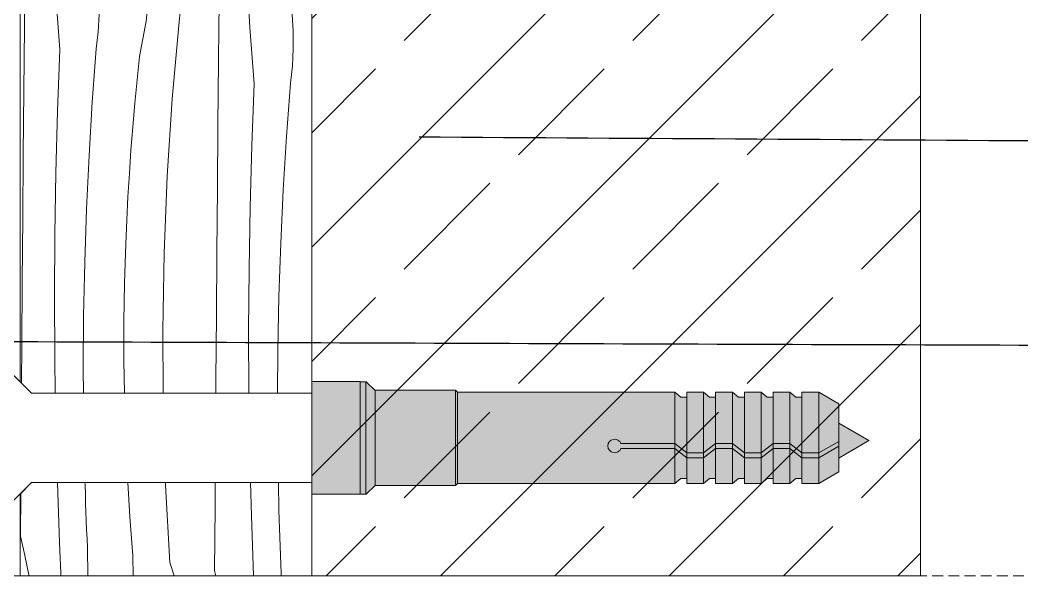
# Model space of a CAD drawing. Header units: millimetres. Extents: x -5804 to 56024, y 506 to 54141.
# Drawn here: x 51208 to 53067, y 11079 to 12110 of the extents above; entities that cross this region are included whole.
import ezdxf

# ---------------------------------------------------------------- set-up
doc = ezdxf.new("R2010")
doc.units = ezdxf.units.MM
doc.linetypes.add('Hidden Line', pattern=[30.00000000000001, 20, -10.00000000000001])
for name, color, linetype, lineweight in [('2D Drafting - General121', 255, 'Continuous', 0), ('2D Drafting - General2', 251, 'Continuous', 15), ('2D Drafting - General81', 251, 'Continuous', 20), ('Annotation - Label5', 161, 'Continuous', 25)]:
    doc.layers.add(name, color=color, linetype=linetype, lineweight=lineweight)
doc.styles.get("Standard").update_dxf_attribs({"font": 'arial.ttf'})
doc.dimstyles.new('GENERATED_STYLE__19', dxfattribs={"dimtxt": 0.18, "dimasz": 91.2, "dimexe": 0.18, "dimexo": 0.0625, "dimgap": 0.09, "dimtad": 0, "dimtih": 1, "dimtoh": 1, "dimdec": 4, "dimzin": 0, "dimdsep": 46, "dimtxsty": 'Standard', "dimcen": 0.09, "dimadec": 0, "dimazin": 0, "dimtfac": 1, "dimtdec": 4, "dimtmove": 0, "dimatfit": 3, "dimldrblk": 'ARROWHEAD_5', "dimfxl": 0, "dimtolj": 1, "dimtzin": 0, "dimarcsym": 0})

# ---------------------------------------------------------------- blocks, each defined once
blk = doc.blocks.new('*X20')
at = {"layer": '2D Drafting - General81', "linetype": 'Continuous'}
for p, q in [((-48331.72974134804, -93613.48235220627), (-48333.08047665665, -93576.17042428655)), ((-48315.94194760581, -93577.6865396565), (-48315.98542478979, -93576.17042428655)), ((-48315.77008874837, -93583.23630298705), (-48315.94194760581, -93577.6865396565)), ((-48288.24692805619, -93597.3883800203), (-48289.52149248118, -93576.17042428655)), ((-48266.15787684025, -93577.7437907319), (-48266.2046984135, -93576.17042428655)), ((-48263.60906237007, -93625.49386585425), (-48266.15787684025, -93577.7437907319)), ((-48235.54981875358, -93591.05191001561), (-48235.44784397, -93576.17042428655)), ((-48213.04240315442, -93596.52153307624), (-48213.5638222609, -93576.17042428655)), ((-48196.03334611075, -93593.30758343753), (-48196.38840302081, -93576.17042428655)), ((-48355.8732390601, -93609.22520215095), (-48355.70118072051, -93582.7464003887)), ((-48315.58553168545, -93588.78565855167), (-48315.77008874837, -93583.23630298705)), ((-48315.38827738333, -93594.33457729612), (-48315.58553168545, -93588.78565855167)), ((-48235.80547781285, -93630.3963879721), (-48235.54981875358, -93591.05191001561)), ((-48195.87418635856, -93598.85772547766), (-48196.03334611075, -93593.30758343753)), ((-48315.17832687477, -93599.8830301684), (-48315.38827738333, -93594.33457729612)), ((-48314.95568125897, -93605.43098811904), (-48315.17832687477, -93599.8830301684)), ((-48286.43677402931, -93621.46872438089), (-48288.24692805619, -93597.3883800203)), ((-48211.69033820622, -93633.87019018787), (-48213.04240315442, -93596.52153307624)), ((-48195.70232750112, -93604.40748880821), (-48195.87418635856, -93598.85772547766)), ((-48314.72034170162, -93610.97842210105), (-48314.95568125897, -93605.43098811904)), ((-48195.5177704382, -93609.95684437283), (-48195.70232750112, -93604.40748880821)), ((-48355.87323906011, -93609.22520215095), (-48353.16242543488, -93621.19214557976)), ((-48314.47230943486, -93616.52530307029), (-48314.72034170162, -93610.97842210105)), ((-48195.32051613608, -93615.50576311728), (-48195.5177704382, -93609.95684437283)), ((-48331.53274139346, -93618.15688890271), (-48331.72974134804, -93613.48235220627)), ((-48331.3296832696, -93622.83116635564), (-48331.53274139346, -93618.15688890271)), ((-48314.26482040121, -93633.87019018787), (-48314.47230943487, -93616.52530307027)), ((-48195.11056562752, -93621.05421598957), (-48195.32051613608, -93615.50576311728)), ((-48353.16242543488, -93621.19214557976), (-48350.64732297274, -93633.20174612034)), ((-48331.12056731754, -93627.50517671369), (-48331.3296832696, -93622.83116635564)), ((-48286.18841095157, -93633.87019018787), (-48286.43677402931, -93621.46872438089)), ((-48194.88792001172, -93626.6021739402), (-48195.11056562752, -93621.05421598957)), ((-48330.9053938885, -93632.17891212598), (-48331.12056731754, -93627.50517671369)), ((-48263.60906237008, -93625.49386585424), (-48260.9055707865, -93633.87019018787)), ((-48235.80547781286, -93630.3963879721), (-48235.01857425358, -93633.87019018787)), ((-48194.65258045437, -93632.14960792221), (-48194.88792001172, -93626.6021739402)), ((-48350.64732297274, -93633.20174612034), (-48350.51868756986, -93633.87019018787)), ((-48330.82533265812, -93633.87019018787), (-48330.9053938885, -93632.17891212598)), ((-48194.5756435376, -93633.87019018787), (-48194.65258045437, -93632.14960792221))]:
    blk.add_line(p, q, dxfattribs=at)
blk = doc.blocks.new('Wype_nienie_38')
at = {"layer": '2D Drafting - General2', "linetype": 'Continuous'}
for p, q in [((-48349.12519969945, -93576.17042428655), (-48356.15523755945, -93583.200456888)), ((-48175.71034057575, -93576.17042428655), (-48349.12519969945, -93576.17042428655)), ((-48175.71034057575, -93633.87019018787), (-48175.71034057575, -93576.17042428655)), ((-48356.15523755945, -93583.200456888), (-48356.15523755945, -93633.87019018787)), ((-48356.15523755945, -93633.87019018787), (-48175.71034057575, -93633.87019018787))]:
    blk.add_line(p, q, dxfattribs=at)
at = {"layer": '2D Drafting - General81', "linetype": 'Continuous'}
blk.add_blockref('*X20', (0, 0), dxfattribs=at)
blk = doc.blocks.new('*X60')
at = {"layer": '2D Drafting - General81', "linetype": 'Continuous'}
for p, q in [((-48353.43745936536, -93294.4722620843), (-48353.30300549731, -93280.97398782663)), ((-48331.48287708282, -93308.31609995793), (-48333.51979366208, -93280.97398782663)), ((-48307.22066094683, -93286.62175921498), (-48307.23788113522, -93280.97398782663)), ((-48278.2405425852, -93290.89070024283), (-48277.09912744618, -93280.97398782663)), ((-48257.78990688159, -93291.19017083145), (-48256.64383174152, -93280.97398782663)), ((-48233.16157945246, -93294.74971782441), (-48233.00220722851, -93280.97398782663)), ((-48214.00876719192, -93294.67196396526), (-48214.91588827079, -93280.97398782663)), ((-48187.82739999679, -93286.36139658469), (-48188.45898389701, -93280.97398782663)), ((-48307.79716119615, -93297.33166322496), (-48307.22066094683, -93286.62175921498)), ((-48187.18560157275, -93297.06758597324), (-48187.82739999679, -93286.36139658469)), ((-48353.79074496197, -93333.81598453796), (-48353.43745936536, -93294.4722620843)), ((-48282.20330337155, -93312.71316817713), (-48278.2405425852, -93290.89070024283)), ((-48261.99902514594, -93338.82261201214), (-48257.78990688159, -93291.19017083145)), ((-48233.36969811811, -93315.64344790544), (-48233.16157945246, -93294.74971782441)), ((-48211.41511583558, -93329.48728577906), (-48214.00876719192, -93294.67196396526)), ((-48308.98100244948, -93307.9915373484), (-48307.79716119615, -93297.33166322496)), ((-48187.15289969958, -93307.79294503613), (-48187.18560157275, -93297.06758597324)), ((-48332.92499206655, -93346.44582161671), (-48331.48287708282, -93308.31609995793)), ((-48311.44439475428, -93340.9457803219), (-48308.98100244948, -93307.9915373484)), ((-48187.7293999489, -93318.50284904611), (-48187.15289969958, -93307.79294503613)), ((-48283.73048563066, -93327.14175172825), (-48282.20330337155, -93312.71316817713)), ((-48233.72298371472, -93354.98717035909), (-48233.36969811811, -93315.64344790544)), ((-48188.91324120223, -93329.16272316955), (-48187.7293999489, -93318.50284904611)), ((-48285.12728948609, -93341.58353998086), (-48283.73048563066, -93327.14175172825)), ((-48354.13008402952, -93373.15982975192), (-48353.79074496197, -93333.81598453796)), ((-48212.8572308193, -93367.61700743786), (-48211.41511583558, -93329.48728577906)), ((-48191.37663350703, -93362.11696614305), (-48188.91324120223, -93329.16272316955)), ((-48265.08402122174, -93386.54104585698), (-48261.99902514594, -93338.82261201214)), ((-48333.96401030845, -93384.58865594369), (-48332.92499206655, -93346.44582161671)), ((-48313.45878887596, -93373.93051388042), (-48311.44439475428, -93340.9457803219)), ((-48286.39360099341, -93356.03735484445), (-48285.12728948609, -93341.58353998086)), ((-48287.52931685312, -93370.50201724735), (-48286.39360099341, -93356.03735484445)), ((-48234.06232278227, -93394.33101557307), (-48233.72298371472, -93354.98717035909)), ((-48193.39102762871, -93395.10169970157), (-48191.37663350703, -93362.11696614305)), ((-48288.53434441905, -93384.97634723308), (-48287.52931685312, -93370.50201724735)), ((-48213.8962490612, -93405.75984176484), (-48212.8572308193, -93367.61700743786)), ((-48354.45547652539, -93412.50379278245), (-48354.13008402952, -93373.15982975192)), ((-48315.02381122985, -93406.93962075468), (-48313.45878887596, -93373.93051388042)), ((-48334.59981572969, -93422.74034163213), (-48333.96401030845, -93384.58865594369)), ((-48289.40860170597, -93399.45916405649), (-48288.53434441905, -93384.97634723308)), ((-48267.04318023614, -93434.31894687147), (-48265.08402122174, -93386.54104585698)), ((-48234.38771527814, -93433.6749786036), (-48234.06232278227, -93394.33101557307)), ((-48194.9560499826, -93428.11080657583), (-48193.39102762871, -93395.10169970157)), ((-48290.15201739624, -93413.94928628011), (-48289.40860170597, -93399.45916405649)), ((-48316.13917157066, -93439.96697915517), (-48315.02381122985, -93406.93962075468)), ((-48214.53205448244, -93443.91152745328), (-48213.8962490612, -93405.75984176484)), ((-48354.76692240874, -93451.84786868573), (-48354.45547652539, -93412.50379278245)), ((-48290.76453084565, -93428.44553187054), (-48290.15201739624, -93413.94928628011)), ((-48334.83233729824, -93460.89661638641), (-48334.59981572969, -93422.74034163213)), ((-48291.49360164654, -93452.5828079781), (-48290.76453084565, -93428.44553187054)), ((-48196.07141032341, -93461.13816497632), (-48194.9560499826, -93428.11080657583)), ((-48267.87541314121, -93482.12975650471), (-48267.04318023614, -93434.31894687147)), ((-48234.69916116149, -93473.01905450688), (-48234.38771527814, -93433.6749786036)), ((-48316.80466304634, -93473.00646390751), (-48316.13917157066, -93439.96697915517)), ((-48214.764576051, -93482.06780220756), (-48214.53205448244, -93443.91152745328)), ((-48355.06442164038, -93491.19205251802), (-48354.76692240874, -93451.84786868573)), ((-48291.85976420048, -93476.72831619618), (-48291.49360164654, -93452.5828079781)), ((-48334.6615490369, -93499.05321739819), (-48334.83233729824, -93460.89661638641)), ((-48196.73690179909, -93494.17764972865), (-48196.07141032341, -93461.13816497632)), ((-48317.02016223644, -93506.05194758839), (-48316.80466304634, -93473.00646390751)), ((-48234.99666039313, -93512.36323833917), (-48234.69916116149, -93473.01905450688)), ((-48291.86293576691, -93500.87660044304), (-48291.85976420048, -93476.72831619618)), ((-48267.63700610714, -93520.75322931292), (-48267.87541314121, -93482.12975650471)), ((-48214.59378778965, -93520.22440321933), (-48214.764576051, -93482.06780220756)), ((-48355.23344587858, -93514.64498313378), (-48355.06442164038, -93491.19205251802)), ((-48196.91020886677, -93520.75322931292), (-48196.73690179909, -93494.17764972865)), ((-48334.33503130706, -93520.75322931292), (-48334.6615490369, -93499.05321739819)), ((-48291.56673230618, -93520.75322931292), (-48291.86293576691, -93500.87660044304)), ((-48316.91582270955, -93520.75322931292), (-48317.02016223644, -93506.05194758839)), ((-48235.05712668863, -93520.75322931292), (-48234.99666039313, -93512.36323833917)), ((-48214.58583060068, -93520.75322931292), (-48214.59378778965, -93520.22440321933))]:
    blk.add_line(p, q, dxfattribs=at)
blk = doc.blocks.new('Wype_nienie_63')
at = {"layer": '2D Drafting - General2', "linetype": 'Continuous'}
for p, q in [((-48175.71034057575, -93280.97398782663), (-48356.15523755945, -93280.97398782663)), ((-48356.15523755945, -93280.97398782663), (-48356.15523755945, -93513.72319145291)), ((-48175.71034057575, -93520.75322931292), (-48175.71034057575, -93280.97398782663)), ((-48356.15523755945, -93513.72319145291), (-48349.12519969945, -93520.75322931292)), ((-48349.12519969945, -93520.75322931292), (-48175.71034057575, -93520.75322931292))]:
    blk.add_line(p, q, dxfattribs=at)
at = {"layer": '2D Drafting - General81', "linetype": 'Continuous'}
blk.add_blockref('*X60', (0, 0), dxfattribs=at)
blk = doc.blocks.new('ARROWHEAD_5')
at = {"color": 0, "linetype": 'Continuous', "lineweight": 0}
blk.add_line((0, 0), (-1, 0), dxfattribs=at)
blk.add_solid([(-1, 0.2679), (0, 0), (-1, -0.2679), (-1, 0.2679)], dxfattribs=at)

msp = doc.modelspace()

# ---------------------------------------------------------------- hatches: boundary and pattern name
at = {"layer": '2D Drafting - General121', "linetype": 'Continuous'}
for points in [[(51749.50565073511, 11439.73243971463), (51749.50565073511, 11329.70061868042), (51749.50565073511, 11230.71674808251), (51839.50562670309, 11230.71674808251), (51839.50562670309, 11338.47842524925), (51839.50562670309, 11439.73243971463)], [(51839.50562670309, 11439.73243971463), (51749.50565073511, 11439.73243971463), (51749.50565073511, 11329.70061868042), (51749.50565073511, 11230.71674808251), (51839.50562670309, 11230.71674808251), (51839.50562670309, 11341.32763866023)], [(51839.50562670309, 11439.44118439903), (51839.50562670309, 11341.32763866023), (51839.50562670309, 11268.26564909945), (51839.50562670309, 11230.71674808251), (51850.04602299962, 11230.71674584943), (51850.04602299962, 11439.44118439903)], [(51850.04602299962, 11439.44118439903), (51850.04602299962, 11230.71674584943), (51850.57261102478, 11230.71674584943), (51866.8132533601, 11246.9573881847), (51866.8132533601, 11423.20054206359), (51850.57261102478, 11439.44118439903)], [(51866.8132533601, 11423.49179737919), (51866.8132533601, 11246.95738818482), (52016.04020409792, 11246.95738818482), (52016.04020409792, 11423.49179737919)], [(52016.04020409792, 11423.49179737919), (52016.04020409792, 11246.9573881847), (52019.77661860333, 11250.69380269022), (52019.77661860333, 11419.75538287378)], [(52445.3570324551, 11410.87938431909), (52434.26203426189, 11410.87938431909), (52423.03319909034, 11419.75538287378), (52423.03319909034, 11324.53843958056), (52445.3570324551, 11307.29898585929)], [(52445.3570324551, 11419.75538287378), (52445.3570324551, 11307.29898585929), (52476.42302739632, 11307.29898585929), (52476.42302739632, 11419.75538287378)], [(52498.74686076114, 11410.87938431909), (52487.65186256781, 11410.87938431909), (52476.42302739632, 11419.75538287378), (52476.42302739632, 11307.29898585929), (52498.74686076114, 11324.53843958044)], [(52498.74686076114, 11419.75538287378), (52498.74686076114, 11324.53843958044), (52529.81285570236, 11324.53843958044), (52529.81285570236, 11419.75538287378)], [(52552.13668906712, 11410.87938431909), (52541.04169087386, 11410.87938431909), (52529.81285570236, 11419.75538287378), (52529.81285570236, 11324.53843958044), (52552.13668906712, 11307.29898585929)], [(52583.20268400834, 11419.75538287378), (52552.13668906712, 11419.75538287378), (52552.13668906712, 11307.29898585929), (52583.20268400834, 11307.29898585929)], [(52605.52651737316, 11410.87938431909), (52594.4315191799, 11410.87938431909), (52583.20268400834, 11419.75538287378), (52583.20268400834, 11307.29898585929), (52605.52651737316, 11324.53843958044)], [(52636.59251231438, 11419.75538287378), (52605.52651737316, 11419.75538287378), (52605.52651737316, 11324.53843958044), (52636.59251231438, 11324.53843958044)], [(52658.91634567914, 11410.87938431909), (52647.82134748582, 11410.87938431909), (52636.59251231438, 11419.75538287378), (52636.59251231438, 11324.53843958044), (52658.91634567914, 11307.29898585929)], [(52658.91634567914, 11419.75538287378), (52658.91634567914, 11307.29898585929), (52689.98234062031, 11307.29898585929), (52689.98234062031, 11419.75538287378)], [(52727.12332755642, 11398.31202406829), (52689.98234062031, 11419.75538287378), (52689.98234062031, 11307.29898585929), (52727.12332755642, 11328.74234466478)], [(52783.30680139642, 11329.99187399601), (52727.12332755642, 11362.42941774157), (52727.12332755642, 11297.55433025051)], [(52423.03319909034, 11315.6624410258), (52445.3570324551, 11298.42298730471), (52445.3570324551, 11307.29898585929), (52423.03319909034, 11324.53843958056)], [(52498.74686076114, 11324.53843958044), (52476.42302739632, 11307.29898585929), (52476.42302739632, 11298.4229873046), (52498.74686076114, 11315.6624410258)], [(52498.74686076114, 11315.6624410258), (52529.81285570236, 11315.6624410258), (52529.81285570236, 11324.53843958044), (52498.74686076114, 11324.53843958044)], [(52552.13668906712, 11307.29898585929), (52529.81285570236, 11324.53843958044), (52529.81285570236, 11315.6624410258), (52552.13668906712, 11298.42298730471)], [(52605.52651737316, 11324.53843958044), (52583.20268400834, 11307.29898585929), (52583.20268400834, 11298.42298730471), (52605.52651737316, 11315.6624410258)], [(52605.52651737316, 11315.6624410258), (52636.59251231438, 11315.6624410258), (52636.59251231438, 11324.53843958044), (52605.52651737316, 11324.53843958044)], [(52636.59251231438, 11315.6624410258), (52658.91634567914, 11298.42298730471), (52658.91634567914, 11307.29898585929), (52636.59251231438, 11324.53843958044)], [(52727.12332755642, 11328.74234466478), (52689.98234062031, 11307.29898585929), (52689.98234062031, 11298.42298730471), (52727.12332755642, 11319.86634611021)], [(52445.3570324551, 11259.56980124479), (52445.3570324551, 11298.42298730471), (52423.03319909034, 11315.6624410258), (52423.03319909034, 11250.69380269022), (52434.26203426189, 11259.56980124479)], [(52445.3570324551, 11298.42298730471), (52476.42302739632, 11298.42298730471), (52476.42302739632, 11307.29898585929), (52445.3570324551, 11307.29898585929)], [(52498.74686076114, 11259.56980124479), (52498.74686076114, 11315.6624410258), (52476.42302739632, 11298.4229873046), (52476.42302739632, 11250.69380269022), (52487.65186256781, 11259.56980124479)], [(52529.81285570236, 11250.69380269022), (52529.81285570236, 11315.6624410258), (52498.74686076114, 11315.6624410258), (52498.74686076114, 11250.69380269022)], [(52529.81285570236, 11315.6624410258), (52529.81285570236, 11250.69380269022), (52541.04169087386, 11259.56980124479), (52552.13668906712, 11259.56980124479), (52552.13668906712, 11298.42298730471)], [(52583.20268400834, 11307.29898585929), (52552.13668906712, 11307.29898585929), (52552.13668906712, 11298.42298730471), (52583.20268400834, 11298.42298730471)], [(52605.52651737316, 11259.56980124479), (52605.52651737316, 11315.6624410258), (52583.20268400834, 11298.42298730471), (52583.20268400834, 11250.69380269022), (52594.4315191799, 11259.56980124479)], [(52636.59251231438, 11250.69380269022), (52636.59251231438, 11315.6624410258), (52605.52651737316, 11315.6624410258), (52605.52651737316, 11250.69380269022)], [(52658.91634567914, 11259.56980124479), (52658.91634567914, 11298.42298730471), (52636.59251231438, 11315.6624410258), (52636.59251231438, 11250.69380269022), (52647.82134748582, 11259.56980124479)], [(52658.91634567914, 11298.42298730471), (52689.98234062031, 11298.42298730471), (52689.98234062031, 11307.29898585929), (52658.91634567914, 11307.29898585929)], [(52727.12332755642, 11319.86634611021), (52689.98234062031, 11298.42298730471), (52689.98234062031, 11250.69380269022), (52727.12332755642, 11272.13716149571)], [(52476.42302739632, 11250.69380269022), (52476.42302739632, 11298.42298730471), (52445.3570324551, 11298.42298730471), (52445.3570324551, 11250.69380269022)], [(52583.20268400834, 11250.69380269022), (52583.20268400834, 11298.42298730471), (52552.13668906712, 11298.42298730471), (52552.13668906712, 11250.69380269022)], [(52658.91634567914, 11298.42298730471), (52658.91634567914, 11250.69380269022), (52689.98234062031, 11250.69380269022), (52689.98234062031, 11298.42298730471)]]:
    msp.add_hatch(color=256, dxfattribs=at).paths.add_polyline_path(points)
h = msp.add_hatch(color=256, dxfattribs=at)
edge = h.paths.add_edge_path()
edge.add_line((52019.77661860333, 11419.75538287378), (52019.77661860333, 11250.69380269022))
edge.add_line((52019.77661860333, 11250.69380269022), (52423.03319909034, 11250.69380269022))
edge.add_line((52423.03319909034, 11250.69380269022), (52423.03319909034, 11315.6624410258))
edge.add_line((52423.03319909034, 11315.6624410258), (52323.10734887188, 11315.6624410258))
edge.add_arc((52311.36352356811, 11320.10044030312), 12.55441238572775, 20.701611559376715, 339.29838844062334, ccw=False)
edge.add_line((52323.10734887188, 11324.53843958044), (52423.03319909034, 11324.53843958044))
edge.add_line((52423.03319909034, 11324.53843958044), (52423.03319909034, 11419.75538287378))
edge.add_line((52423.03319909034, 11419.75538287378), (52019.77661860333, 11419.75538287378))
h = msp.add_hatch(color=256, dxfattribs=at)
edge = h.paths.add_edge_path()
edge.add_line((52423.03319909034, 11324.53843958044), (52323.10734887188, 11324.53843958044))
edge.add_arc((52311.36352356811, 11320.10044030312), 12.55441238572775, 20.70161155937662, 339.2983884406233)
edge.add_line((52323.10734887188, 11315.6624410258), (52423.03319909034, 11315.6624410258))
edge.add_line((52423.03319909034, 11315.6624410258), (52423.03319909034, 11324.53843958044))
at = {"layer": '2D Drafting - General81', "linetype": 'Continuous'}
h = msp.add_hatch(dxfattribs=at)
h.set_pattern_fill('SOLID___DASHED', color=256, scale=3, style=0, pattern_type=2)
h.set_pattern_definition([(44.99999999999999, (196276.6366698482, 291980.6100704302), (-212.1320343559642, 212.1320343559644), []), (44.99999999999999, (196170.5706526702, 292086.6760876082), (-212.1320343559642, 212.1320343559644), [225, -75])])
h.paths.add_polyline_path([(51749.50565073511, 11078.99949986659), (51900.9512299691, 11078.99949986659), (52878.75610060483, 11078.99949986659), (52878.75610060483, 13814.74270373056), (51900.9512299691, 13814.74270373056), (51752.11893771484, 13814.74270373056), (51749.50565073511, 13814.74270373056)])

# ---------------------------------------------------------------- linework, layer by layer
at = {"layer": '2D Drafting - General2', "linetype": 'Continuous'}
for p, q in [((51229.2610643009, 11418.35038497267), (51178.17095716979, 11469.44049210377)), ((51749.50565073511, 11418.35038497267), (51229.2610643009, 11418.35038497267)), ((51229.2610643009, 11252.09880059139), (51178.17095716979, 11201.00869346028)), ((51749.50565073511, 11252.09880059139), (51229.2610643009, 11252.09880059139))]:
    msp.add_line(p, q, dxfattribs=at)
at = {"layer": '2D Drafting - General2', "linetype": 'Hidden Line'}
msp.add_line((50110.74411460332, 11078.99946080401), (53165.48096008663, 11078.99946080401), dxfattribs=at)
at = {"layer": '2D Drafting - General2', "linetype": 'Continuous', "flags": 128}
for points in [[(51749.50565073511, 11078.99949986659), (51900.9512299691, 11078.99949986659), (52878.75610060483, 11078.99949986659), (52878.75610060483, 13814.74270373056), (51900.9512299691, 13814.74270373056), (51752.11893771484, 13814.74270373056), (51749.50565073511, 13814.74270373056)], [(51749.50565073511, 11439.73243971463), (51749.50565073511, 11329.70061868042), (51749.50565073511, 11230.71674808251), (51839.50562670309, 11230.71674808251), (51839.50562670309, 11338.47842524925), (51839.50562670309, 11439.73243971463)], [(51839.50562670309, 11439.73243971463), (51749.50565073511, 11439.73243971463), (51749.50565073511, 11329.70061868042), (51749.50565073511, 11230.71674808251), (51839.50562670309, 11230.71674808251), (51839.50562670309, 11341.32763866023)], [(51839.50562670309, 11439.44118439903), (51839.50562670309, 11341.32763866023), (51839.50562670309, 11268.26564909945), (51839.50562670309, 11230.71674808251), (51850.04602299962, 11230.71674584943), (51850.04602299962, 11439.44118439903)], [(51850.04602299962, 11439.44118439903), (51850.04602299962, 11230.71674584943), (51850.57261102478, 11230.71674584943), (51866.8132533601, 11246.9573881847), (51866.8132533601, 11423.20054206359), (51850.57261102478, 11439.44118439903)], [(51866.8132533601, 11423.49179737919), (51866.8132533601, 11246.95738818482), (52016.04020409792, 11246.95738818482), (52016.04020409792, 11423.49179737919)], [(52016.04020409792, 11423.49179737919), (52016.04020409792, 11246.9573881847), (52019.77661860333, 11250.69380269022), (52019.77661860333, 11419.75538287378)], [(52445.3570324551, 11410.87938431909), (52434.26203426189, 11410.87938431909), (52423.03319909034, 11419.75538287378), (52423.03319909034, 11324.53843958056), (52445.3570324551, 11307.29898585929)], [(52445.3570324551, 11419.75538287378), (52445.3570324551, 11307.29898585929), (52476.42302739632, 11307.29898585929), (52476.42302739632, 11419.75538287378)], [(52498.74686076114, 11410.87938431909), (52487.65186256781, 11410.87938431909), (52476.42302739632, 11419.75538287378), (52476.42302739632, 11307.29898585929), (52498.74686076114, 11324.53843958044)], [(52498.74686076114, 11419.75538287378), (52498.74686076114, 11324.53843958044), (52529.81285570236, 11324.53843958044), (52529.81285570236, 11419.75538287378)], [(52552.13668906712, 11410.87938431909), (52541.04169087386, 11410.87938431909), (52529.81285570236, 11419.75538287378), (52529.81285570236, 11324.53843958044), (52552.13668906712, 11307.29898585929)], [(52583.20268400834, 11419.75538287378), (52552.13668906712, 11419.75538287378), (52552.13668906712, 11307.29898585929), (52583.20268400834, 11307.29898585929)], [(52605.52651737316, 11410.87938431909), (52594.4315191799, 11410.87938431909), (52583.20268400834, 11419.75538287378), (52583.20268400834, 11307.29898585929), (52605.52651737316, 11324.53843958044)], [(52636.59251231438, 11419.75538287378), (52605.52651737316, 11419.75538287378), (52605.52651737316, 11324.53843958044), (52636.59251231438, 11324.53843958044)], [(52658.91634567914, 11410.87938431909), (52647.82134748582, 11410.87938431909), (52636.59251231438, 11419.75538287378), (52636.59251231438, 11324.53843958044), (52658.91634567914, 11307.29898585929)], [(52658.91634567914, 11419.75538287378), (52658.91634567914, 11307.29898585929), (52689.98234062031, 11307.29898585929), (52689.98234062031, 11419.75538287378)], [(52727.12332755642, 11398.31202406829), (52689.98234062031, 11419.75538287378), (52689.98234062031, 11307.29898585929), (52727.12332755642, 11328.74234466478)], [(52783.30680139642, 11329.99187399601), (52727.12332755642, 11362.42941774157), (52727.12332755642, 11297.55433025051)], [(52423.03319909034, 11315.6624410258), (52445.3570324551, 11298.42298730471), (52445.3570324551, 11307.29898585929), (52423.03319909034, 11324.53843958056)], [(52498.74686076114, 11324.53843958044), (52476.42302739632, 11307.29898585929), (52476.42302739632, 11298.4229873046), (52498.74686076114, 11315.6624410258)], [(52498.74686076114, 11315.6624410258), (52529.81285570236, 11315.6624410258), (52529.81285570236, 11324.53843958044), (52498.74686076114, 11324.53843958044)], [(52552.13668906712, 11307.29898585929), (52529.81285570236, 11324.53843958044), (52529.81285570236, 11315.6624410258), (52552.13668906712, 11298.42298730471)], [(52605.52651737316, 11324.53843958044), (52583.20268400834, 11307.29898585929), (52583.20268400834, 11298.42298730471), (52605.52651737316, 11315.6624410258)], [(52605.52651737316, 11315.6624410258), (52636.59251231438, 11315.6624410258), (52636.59251231438, 11324.53843958044), (52605.52651737316, 11324.53843958044)], [(52636.59251231438, 11315.6624410258), (52658.91634567914, 11298.42298730471), (52658.91634567914, 11307.29898585929), (52636.59251231438, 11324.53843958044)], [(52727.12332755642, 11328.74234466478), (52689.98234062031, 11307.29898585929), (52689.98234062031, 11298.42298730471), (52727.12332755642, 11319.86634611021)], [(52445.3570324551, 11259.56980124479), (52445.3570324551, 11298.42298730471), (52423.03319909034, 11315.6624410258), (52423.03319909034, 11250.69380269022), (52434.26203426189, 11259.56980124479)], [(52445.3570324551, 11298.42298730471), (52476.42302739632, 11298.42298730471), (52476.42302739632, 11307.29898585929), (52445.3570324551, 11307.29898585929)], [(52498.74686076114, 11259.56980124479), (52498.74686076114, 11315.6624410258), (52476.42302739632, 11298.4229873046), (52476.42302739632, 11250.69380269022), (52487.65186256781, 11259.56980124479)], [(52529.81285570236, 11250.69380269022), (52529.81285570236, 11315.6624410258), (52498.74686076114, 11315.6624410258), (52498.74686076114, 11250.69380269022)], [(52529.81285570236, 11315.6624410258), (52529.81285570236, 11250.69380269022), (52541.04169087386, 11259.56980124479), (52552.13668906712, 11259.56980124479), (52552.13668906712, 11298.42298730471)], [(52583.20268400834, 11307.29898585929), (52552.13668906712, 11307.29898585929), (52552.13668906712, 11298.42298730471), (52583.20268400834, 11298.42298730471)], [(52605.52651737316, 11259.56980124479), (52605.52651737316, 11315.6624410258), (52583.20268400834, 11298.42298730471), (52583.20268400834, 11250.69380269022), (52594.4315191799, 11259.56980124479)], [(52636.59251231438, 11250.69380269022), (52636.59251231438, 11315.6624410258), (52605.52651737316, 11315.6624410258), (52605.52651737316, 11250.69380269022)], [(52658.91634567914, 11259.56980124479), (52658.91634567914, 11298.42298730471), (52636.59251231438, 11315.6624410258), (52636.59251231438, 11250.69380269022), (52647.82134748582, 11259.56980124479)], [(52658.91634567914, 11298.42298730471), (52689.98234062031, 11298.42298730471), (52689.98234062031, 11307.29898585929), (52658.91634567914, 11307.29898585929)], [(52727.12332755642, 11319.86634611021), (52689.98234062031, 11298.42298730471), (52689.98234062031, 11250.69380269022), (52727.12332755642, 11272.13716149571)], [(52476.42302739632, 11250.69380269022), (52476.42302739632, 11298.42298730471), (52445.3570324551, 11298.42298730471), (52445.3570324551, 11250.69380269022)], [(52583.20268400834, 11250.69380269022), (52583.20268400834, 11298.42298730471), (52552.13668906712, 11298.42298730471), (52552.13668906712, 11250.69380269022)], [(52658.91634567914, 11298.42298730471), (52658.91634567914, 11250.69380269022), (52689.98234062031, 11250.69380269022), (52689.98234062031, 11298.42298730471)]]:
    msp.add_lwpolyline(points, close=True, dxfattribs=at)
for points in [[(52019.77661860333, 11419.75538287378), (52019.77661860333, 11250.69380269022), (52423.03319909034, 11250.69380269022), (52423.03319909034, 11315.6624410258), (52323.10734887188, 11315.6624410258, -5.475043183008319), (52323.10734887188, 11324.53843958044), (52423.03319909034, 11324.53843958044), (52423.03319909034, 11419.75538287378)], [(52423.03319909034, 11324.53843958044), (52323.10734887188, 11324.53843958044, 5.475043183008319), (52323.10734887188, 11315.6624410258), (52423.03319909034, 11315.6624410258)]]:
    msp.add_lwpolyline(points, format="xyb", close=True, dxfattribs=at)

# ---------------------------------------------------------------- block references
at = {"layer": '2D Drafting - General81', "linetype": 'Continuous', "xscale": 3, "yscale": 3, "zscale": 3}
for name in ['Wype_nienie_63', 'Wype_nienie_38']:
    msp.add_blockref(name, (196276.6366698482, 291980.6100704302), dxfattribs=at)

# ---------------------------------------------------------------- leaders
at = {"layer": 'Annotation - Label5', "linetype": 'Continuous', "path_type": 1, "annotation_type": 0, "has_hookline": 1, "hookline_direction": 0}
for points, text_width in [([(51948.80913797865, 11893.67802412432), (53201.39096008663, 11885.86109555288)], 1157.844474761255), ([(50961.42739600135, 11514.68629852091), (53201.39096008663, 11506.86936994947)], 1241.705320600273)]:
    msp.add_leader(points, dimstyle='GENERATED_STYLE__19', dxfattribs=dict(at, text_width=text_width))

doc.saveas('drawing.dxf')
